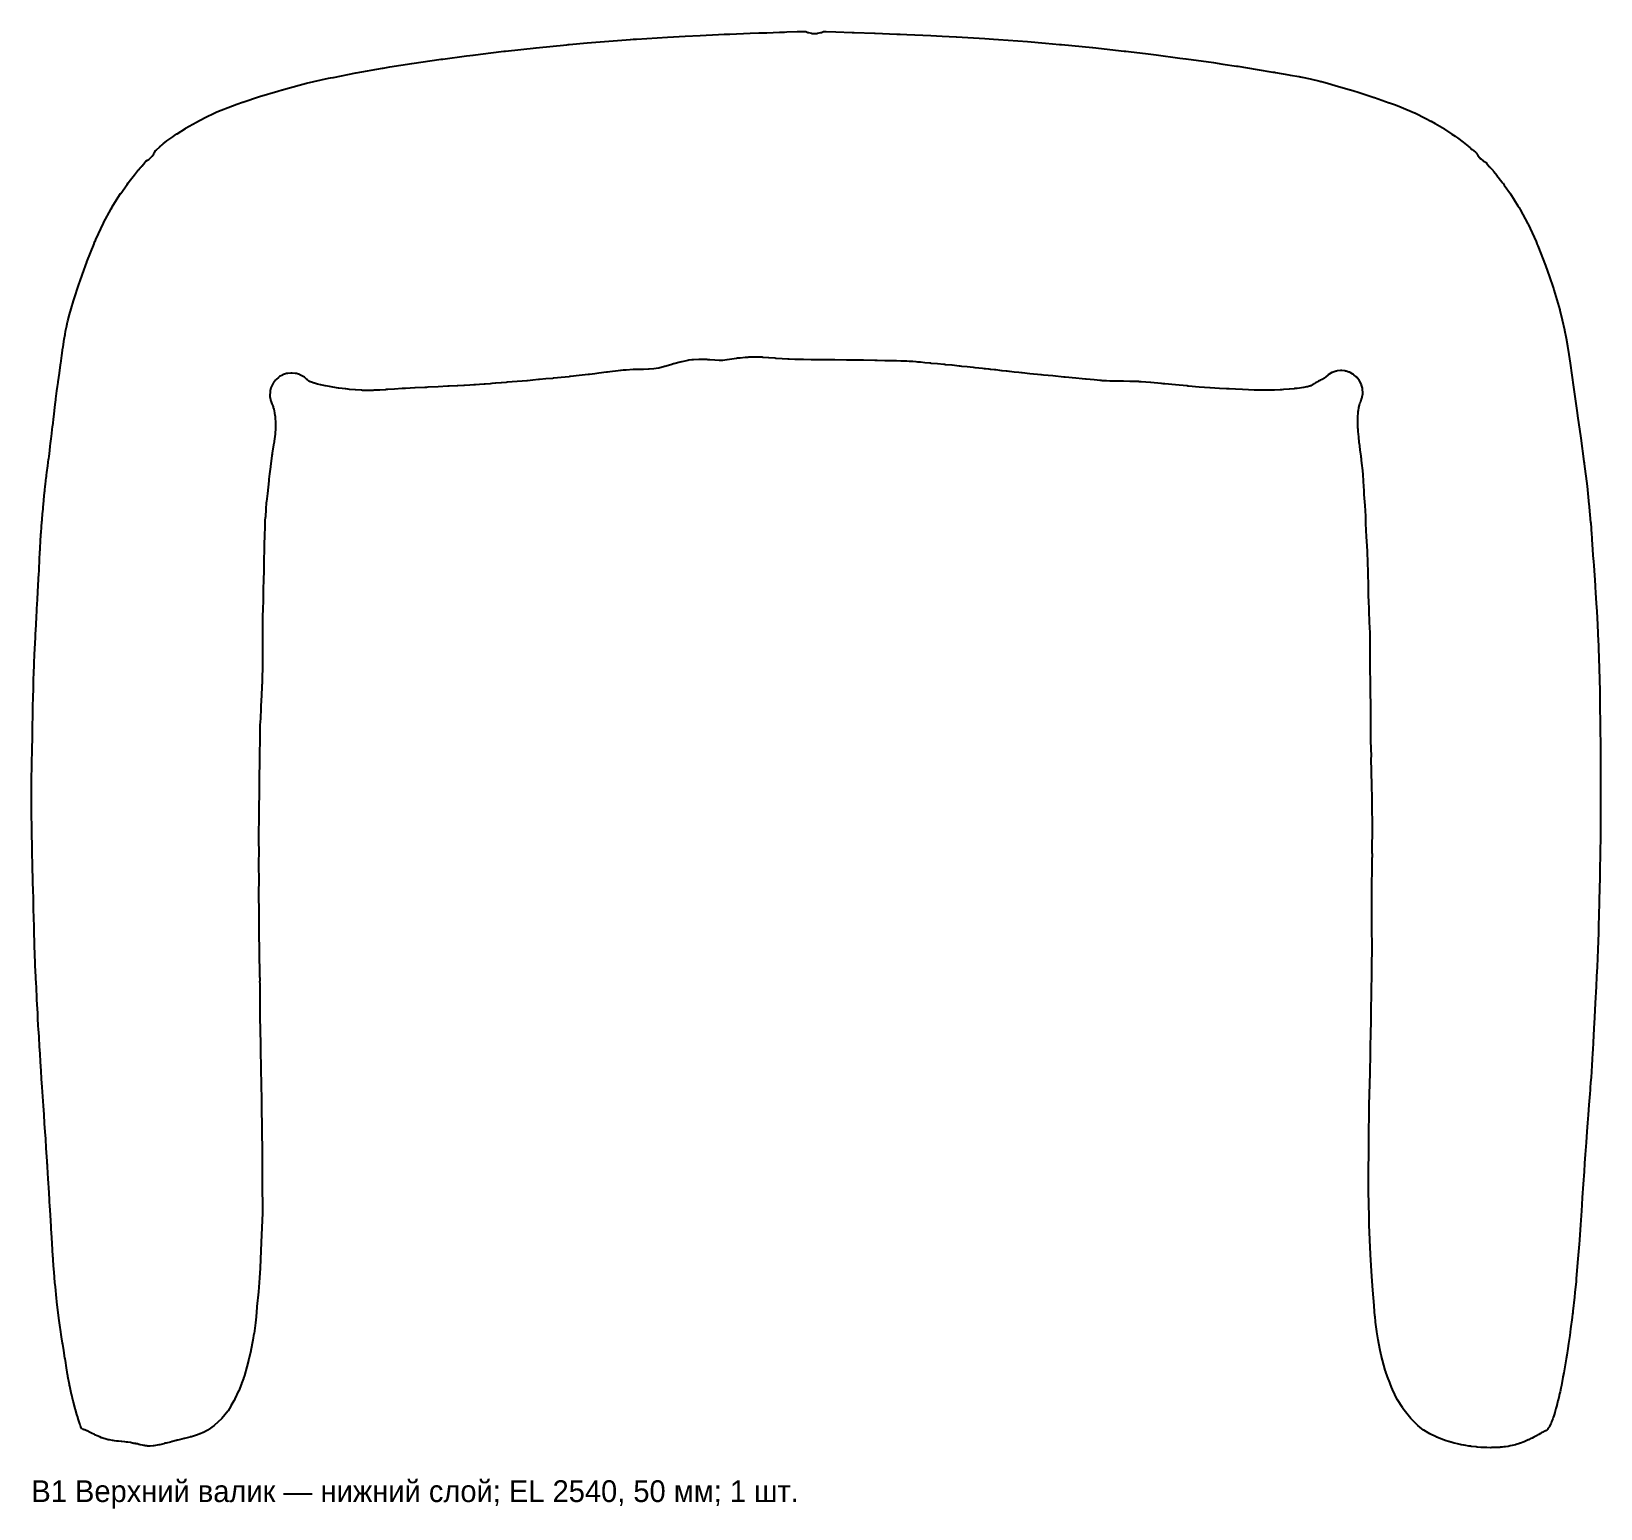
# Model space of a CAD drawing. Header units: millimetres. Extents: x 0 to 722, y -28 to 651.
import ezdxf

# ---------------------------------------------------------------- set-up
doc = ezdxf.new("R2010")
doc.units = ezdxf.units.MM
doc.layers.add('CUT_OUT', color=7, linetype='Continuous')
doc.layers.add('TEXT', color=8, linetype='Continuous')

msp = doc.modelspace()

# ---------------------------------------------------------------- linework, layer by layer
at = {"layer": 'CUT_OUT'}
msp.add_lwpolyline([(22.99, 9.03), (22.96, 9.09), (22.77, 9.6), (22.77, 9.62), (22.74, 9.67), (22.73, 9.71), (22.51, 10.34), (22.28, 11), (22.28, 11), (22, 11.84), (21.99, 11.86), (21.83, 12.34), (21.67, 12.86), (21.17, 14.43), (21.06, 14.8), (21.05, 14.82), (20.95, 15.18), (20.23, 17.62), (20.18, 17.82), (20.17, 17.84), (20.12, 18.01), (19.36, 20.86), (19.36, 20.86), (19.22, 21.37), (19.21, 21.41), (18.39, 24.79), (18.34, 25), (18.33, 25.03), (18.28, 25.29), (17.64, 28.33), (17.57, 28.68), (17.56, 28.71), (17.5, 29.04), (16.84, 32.71), (16.84, 32.72), (16.73, 33.28), (16.73, 33.29), (16.72, 33.34), (16.68, 33.6), (16.68, 33.6), (15.98, 37.77), (15.79, 38.94), (15.47, 40.96), (15.46, 40.97), (15.23, 42.44), (14.87, 44.64), (14.4, 47.67), (14.34, 48.02), (13.88, 51.04), (13.4, 54.29), (13.26, 55.24), (12.81, 58.46), (12.49, 60.84), (12.49, 60.85), (11.88, 65.79), (11.75, 66.89), (11.7, 67.39), (11.69, 67.41), (11.57, 68.67), (11.57, 68.68), (11.57, 68.71), (11.57, 68.72), (11.03, 74.04), (10.85, 76.01), (10.46, 80.67), (10.23, 83.67), (10.02, 86.59), (9.98, 87.16), (9.94, 87.92), (9.94, 87.93), (9.93, 87.98), (9.93, 87.99), (9.54, 93.87), (9.22, 98.96), (9.14, 100.38), (9.08, 101.67), (9.08, 101.68), (9.07, 101.77), (9.07, 101.78), (8.75, 106.97), (8.49, 111.4), (8.41, 112.86), (8.41, 112.88), (8.4, 112.99), (8.4, 113.01), (8.38, 113.32), (8.32, 114.22), (8.01, 119.71), (7.92, 121.43), (7.92, 121.46), (7.91, 121.6), (7.91, 121.62), (7.78, 123.58), (7.42, 129.15), (7.37, 130.11), (7.36, 130.12), (7.36, 130.2), (7.36, 130.21), (7.33, 130.73), (7.33, 130.73), (7.32, 130.77), (7.32, 130.77), (7.25, 131.79), (6.87, 137.74), (6.87, 137.75), (6.58, 141.97), (6.58, 141.98), (6.35, 145.25), (6.09, 149.02), (5.81, 153.17), (5.53, 157.27), (5.53, 157.27), (5.25, 161.45), (4.96, 165.76), (4.71, 169.63), (4.49, 173.22), (4.48, 173.23), (4.48, 173.26), (4.48, 173.26), (4.21, 177.39), (3.97, 181.17), (3.77, 184.48), (3.51, 188.82), (3.38, 191.01), (3.32, 192.14), (3.32, 192.14), (3.32, 192.17), (3.32, 192.18), (3.18, 194.35), (3.03, 197.22), (2.92, 199.63), (2.92, 199.64), (2.91, 199.72), (2.91, 199.74), (2.79, 201.83), (2.58, 205.99), (2.55, 206.55), (2.55, 206.55), (2.55, 206.6), (2.55, 206.61), (2.54, 206.83), (2.54, 206.84), (2.54, 206.87), (2.54, 206.87), (2.52, 207.18), (2.32, 211.18), (2.32, 211.19), (2.16, 214.22), (2.16, 214.23), (2.1, 215.32), (2.04, 216.46), (1.9, 219.11), (1.79, 221.67), (1.79, 221.67), (1.74, 222.67), (1.7, 223.73), (1.62, 225.98), (1.57, 227.84), (1.57, 227.85), (1.57, 227.94), (1.57, 227.96), (1.5, 229.74), (1.41, 232.48), (1.38, 233.9), (1.34, 235.26), (1.34, 235.27), (1.34, 235.31), (1.34, 235.32), (1.24, 238.99), (1.09, 244.27), (1.07, 245.15), (1.05, 246.11), (0.9, 251.96), (0.77, 257.19), (0.77, 257.19), (0.73, 259.09), (0.66, 261.93), (0.56, 266.33), (0.51, 268.49), (0.51, 268.5), (0.51, 268.56), (0.51, 268.57), (0.4, 272.95), (0.38, 273.55), (0.32, 277.46), (0.32, 277.48), (0.32, 277.57), (0.32, 277.59), (0.22, 281.32), (0.2, 282.34), (0.16, 285.61), (0.16, 285.62), (0.16, 285.66), (0.16, 285.66), (0.13, 287.11), (0.1, 289.28), (0.06, 292.02), (0.04, 294.04), (0.02, 296.41), (0.01, 298.77), (0.01, 298.77), (0.01, 298.82), (0.01, 298.83), (0, 300.53), (0, 302.25), (0.01, 304.3), (0.04, 306.53), (0.06, 307.97), (0.09, 309.08), (0.09, 309.09), (0.09, 309.12), (0.09, 309.13), (0.14, 311.94), (0.22, 315.98), (0.23, 316.29), (0.23, 316.29), (0.24, 316.56), (0.24, 316.57), (0.29, 319.05), (0.34, 321.22), (0.34, 321.23), (0.34, 321.25), (0.34, 321.26), (0.45, 326.54), (0.46, 326.96), (0.47, 327.41), (0.47, 327.41), (0.58, 333.1), (0.58, 333.1), (0.62, 335.25), (0.69, 338.81), (0.69, 338.82), (0.7, 339.37), (0.72, 340.19), (0.84, 345.69), (0.9, 348.37), (0.9, 348.38), (0.9, 348.42), (0.9, 348.43), (0.97, 352.01), (1, 353.28), (1, 353.3), (1.11, 356.34), (1.11, 356.35), (1.11, 356.41), (1.11, 356.42), (1.21, 359.73), (1.25, 360.76), (1.43, 364.73), (1.43, 364.74), (1.44, 364.77), (1.44, 364.77), (1.55, 367.37), (1.82, 372.53), (1.92, 374.45), (1.99, 375.76), (2.33, 381.8), (2.72, 388.48), (2.72, 388.48), (2.77, 389.35), (2.77, 389.36), (2.82, 390.15), (3.19, 396.59), (3.19, 396.6), (3.19, 396.66), (3.19, 396.66), (3.46, 401.94), (3.46, 401.95), (3.51, 402.95), (3.51, 402.96), (3.51, 402.99), (3.51, 402.99), (3.55, 403.99), (3.76, 408.34), (3.94, 412.03), (3.94, 412.04), (3.98, 412.91), (4.03, 413.79), (4.19, 416.8), (4.19, 416.82), (4.39, 419.82), (4.42, 420.24), (4.42, 420.26), (4.44, 420.55), (4.44, 420.56), (4.45, 420.62), (4.45, 420.63), (4.67, 423.52), (4.86, 425.79), (4.92, 426.5), (4.92, 426.5), (4.94, 426.79), (5.17, 429.43), (5.35, 431.56), (5.35, 431.57), (5.35, 431.62), (5.35, 431.63), (5.43, 432.57), (5.66, 435.46), (5.66, 435.5), (5.67, 435.59), (5.67, 435.61), (5.69, 435.76), (5.69, 435.78), (5.7, 435.92), (5.7, 435.94), (6.04, 439.21), (6.04, 439.24), (6.14, 440.04), (6.14, 440.06), (6.16, 440.2), (6.16, 440.23), (6.38, 442.27), (6.38, 442.29), (6.46, 442.98), (6.46, 443), (6.87, 446.14), (6.87, 446.16), (6.89, 446.27), (6.89, 446.29), (6.99, 447.19), (7.14, 448.37), (7.54, 451.45), (7.95, 454.56), (7.95, 454.58), (7.96, 454.64), (7.96, 454.65), (8.13, 455.99), (8.13, 455.99), (8.26, 457.07), (8.68, 460.39), (8.68, 460.41), (8.69, 460.52), (8.69, 460.54), (8.84, 461.8), (8.84, 461.82), (9.11, 463.95), (9.11, 463.96), (9.11, 464.01), (9.12, 464.02), (9.23, 464.96), (9.23, 464.97), (9.24, 465.02), (9.24, 465.02), (9.75, 469.53), (9.76, 469.56), (9.76, 469.59), (9.76, 469.62), (9.79, 469.79), (9.79, 469.82), (9.8, 469.9), (10.31, 474.12), (10.45, 475.24), (10.45, 475.26), (10.47, 475.39), (10.47, 475.41), (10.8, 478.27), (10.98, 479.78), (11.25, 481.89), (11.25, 481.9), (11.25, 481.97), (11.26, 481.98), (11.28, 482.15), (11.3, 482.31), (11.77, 486), (12.04, 488.02), (12.28, 489.87), (12.3, 489.97), (12.32, 490.14), (12.32, 490.15), (12.33, 490.19), (12.33, 490.2), (12.89, 494.18), (13.41, 497.89), (13.46, 498.19), (13.5, 498.47), (13.5, 498.49), (13.52, 498.6), (13.52, 498.62), (14.04, 502.27), (14.54, 505.75), (14.54, 505.77), (14.56, 505.88), (14.6, 506.11), (14.6, 506.13), (14.62, 506.26), (14.62, 506.28), (15.14, 509.7), (15.14, 509.72), (15.49, 511.89), (15.5, 511.91), (15.77, 513.44), (16.24, 515.95), (16.25, 516), (16.45, 516.86), (16.45, 516.89), (16.76, 518.14), (17.49, 521.08), (17.51, 521.15), (18.26, 523.69), (18.26, 523.69), (18.27, 523.72), (18.27, 523.72), (19.34, 527.38), (19.36, 527.42), (21.95, 535.29), (22.09, 535.71), (22.1, 535.75), (22.21, 536.03), (22.21, 536.04), (22.23, 536.1), (22.24, 536.11), (23.52, 539.67), (25.52, 545.23), (25.54, 545.28), (28.89, 553.65), (28.89, 553.65), (28.91, 553.69), (28.91, 553.7), (29.27, 554.6), (29.29, 554.67), (29.7, 555.56), (33.17, 563.14), (33.21, 563.23), (36.7, 569.62), (36.7, 569.63), (37.19, 570.52), (37.24, 570.6), (37.7, 571.34), (41.07, 576.7), (41.12, 576.77), (44.02, 580.88), (44.02, 580.89), (44.04, 580.91), (44.04, 580.91), (44.59, 581.69), (44.63, 581.74), (45.04, 582.28), (47.39, 585.32), (47.42, 585.36), (48.9, 587.16), (48.9, 587.17), (48.93, 587.2), (48.93, 587.2), (49.19, 587.52), (49.23, 587.57), (49.31, 587.65), (50.04, 588.47), (50.1, 588.53), (50.37, 588.8), (50.38, 588.81), (50.4, 588.83), (50.41, 588.84), (50.55, 588.98), (50.56, 588.99), (50.61, 589.04), (50.62, 589.05), (50.67, 589.1), (50.79, 589.23), (51.03, 589.49), (52.27, 591.07), (52.47, 591.36), (52.56, 591.51), (52.61, 591.58), (52.67, 591.62), (53.5, 592.09), (53.76, 592.25), (54, 592.44), (55.08, 593.39), (55.3, 593.6), (55.5, 593.84), (56.36, 594.98), (56.54, 595.24), (56.68, 595.51), (57.13, 596.47), (57.17, 596.54), (57.23, 596.58), (57.23, 596.59), (57.32, 596.65), (57.59, 596.87), (59.06, 598.23), (59.31, 598.48), (59.36, 598.54), (59.41, 598.6), (59.44, 598.63), (59.54, 598.72), (60.11, 599.22), (60.18, 599.28), (60.26, 599.34), (60.6, 599.6), (60.6, 599.61), (60.66, 599.65), (60.66, 599.65), (62.29, 600.91), (62.34, 600.95), (65.01, 602.86), (65.79, 603.41), (65.85, 603.45), (66.98, 604.16), (66.99, 604.17), (67.06, 604.21), (67.07, 604.22), (70.89, 606.68), (70.95, 606.72), (75.98, 609.6), (77.28, 610.33), (77.37, 610.38), (78.91, 611.12), (78.92, 611.12), (78.99, 611.15), (79, 611.16), (85.3, 614.24), (85.4, 614.29), (92.47, 617.1), (92.52, 617.12), (94.5, 617.83), (94.55, 617.85), (97.12, 618.67), (97.15, 618.68), (97.28, 618.73), (97.3, 618.73), (104.89, 621.31), (104.93, 621.32), (113.37, 623.86), (115.42, 624.46), (115.47, 624.47), (117.07, 624.89), (117.08, 624.89), (117.14, 624.9), (117.15, 624.91), (126.56, 627.41), (126.61, 627.42), (136.7, 629.72), (136.73, 629.73), (137.64, 629.92), (137.67, 629.92), (138.85, 630.14), (138.86, 630.15), (138.95, 630.16), (138.96, 630.16), (149.36, 632.22), (149.39, 632.22), (161.62, 634.38), (161.77, 634.41), (161.79, 634.41), (161.9, 634.43), (161.91, 634.43), (164.99, 634.92), (174.98, 636.51), (175, 636.51), (188.61, 638.48), (188.62, 638.48), (188.65, 638.48), (188.66, 638.48), (188.96, 638.53), (188.98, 638.53), (189.28, 638.57), (200.15, 640), (203.33, 640.42), (206.59, 640.81), (217.44, 642.12), (217.45, 642.12), (217.8, 642.17), (217.81, 642.17), (218.16, 642.21), (232.31, 643.76), (232.33, 643.77), (246.43, 645.15), (246.92, 645.2), (246.93, 645.2), (247.4, 645.24), (255.72, 645.97), (261.71, 646.49), (275.59, 647.56), (275.59, 647.56), (276.85, 647.66), (278.38, 647.77), (292.61, 648.69), (292.63, 648.69), (300.81, 649.1), (307.64, 649.45), (316.08, 649.85), (318.7, 649.95), (319.45, 649.99), (321.39, 650.06), (330.67, 650.42), (334.9, 650.57), (334.9, 650.57), (338.38, 650.7), (344.18, 650.9), (346.54, 650.98), (347.58, 651.01), (352.38, 651.17), (355.93, 651.28), (356.05, 651.28), (356.07, 651.28), (356.1, 651.28), (356.13, 651.28), (356.19, 651.28), (356.26, 651.26), (356.92, 650.95), (357.22, 650.84), (357.53, 650.75), (358.99, 650.43), (359.3, 650.38), (359.62, 650.36), (361.11, 650.36), (361.44, 650.38), (361.75, 650.43), (363.21, 650.75), (363.52, 650.83), (363.82, 650.95), (364.47, 651.25), (364.53, 651.27), (364.59, 651.27), (365.29, 651.26), (365.3, 651.26), (365.33, 651.25), (365.34, 651.25), (365.43, 651.25), (365.45, 651.25), (365.68, 651.24), (370.2, 651.09), (377.6, 650.84), (377.6, 650.84), (378.09, 650.83), (378.65, 650.81), (387.89, 650.48), (388.24, 650.47), (398.23, 650.08), (399.81, 650.01), (402.78, 649.88), (402.79, 649.88), (413.82, 649.39), (419.03, 649.14), (425.58, 648.83), (425.6, 648.82), (438.74, 648.01), (442.67, 647.76), (442.69, 647.76), (444.95, 647.59), (458.36, 646.59), (458.38, 646.59), (466.6, 645.89), (473.05, 645.33), (473.5, 645.29), (473.52, 645.29), (473.98, 645.24), (488.31, 643.83), (488.33, 643.82), (502.73, 642.24), (503.08, 642.2), (503.1, 642.2), (503.42, 642.16), (503.43, 642.15), (512.58, 641.05), (517.5, 640.46), (528.36, 639.05), (531.22, 638.68), (531.29, 638.67), (543.86, 636.92), (543.88, 636.91), (548.24, 636.26), (554.52, 635.31), (554.54, 635.31), (554.63, 635.29), (554.65, 635.29), (554.87, 635.26), (554.88, 635.26), (555.06, 635.23), (564.02, 633.8), (571.25, 632.58), (571.27, 632.58), (571.35, 632.56), (571.37, 632.56), (571.96, 632.47), (572.44, 632.39), (578.5, 631.34), (578.5, 631.34), (579.21, 631.21), (583.4, 630.47), (583.84, 630.38), (583.87, 630.38), (584.58, 630.23), (584.59, 630.22), (584.66, 630.21), (584.68, 630.21), (588.4, 629.45), (588.45, 629.44), (592.78, 628.4), (593.22, 628.3), (593.28, 628.28), (593.52, 628.21), (593.54, 628.21), (593.64, 628.18), (593.66, 628.17), (596.41, 627.43), (599.88, 626.48), (599.91, 626.47), (606.74, 624.44), (606.76, 624.44), (606.87, 624.4), (606.89, 624.4), (608.49, 623.95), (608.53, 623.94), (610.5, 623.32), (610.51, 623.32), (617.87, 620.94), (617.92, 620.93), (624.7, 618.49), (624.71, 618.48), (624.8, 618.45), (624.82, 618.45), (627.59, 617.48), (627.66, 617.45), (630.33, 616.38), (636.38, 613.87), (636.48, 613.82), (641.54, 611.26), (641.55, 611.26), (641.62, 611.22), (641.63, 611.22), (643.96, 610.06), (644.05, 610.01), (645.91, 608.93), (650.15, 606.41), (650.23, 606.36), (653.59, 604.1), (653.59, 604.09), (653.63, 604.07), (653.63, 604.07), (655.14, 603.06), (655.2, 603.02), (656.21, 602.27), (658.76, 600.37), (658.79, 600.34), (660.35, 599.11), (660.35, 599.1), (660.94, 598.64), (660.99, 598.6), (661.21, 598.41), (661.88, 597.82), (661.95, 597.76), (662.16, 597.56), (662.16, 597.55), (662.38, 597.34), (662.38, 597.34), (662.49, 597.23), (662.6, 597.12), (662.86, 596.9), (664.41, 595.69), (664.7, 595.5), (664.76, 595.46), (664.81, 595.42), (664.85, 595.36), (665.19, 594.73), (665.34, 594.46), (665.53, 594.21), (666.44, 593.11), (666.65, 592.88), (666.88, 592.68), (668, 591.78), (668.25, 591.6), (668.52, 591.45), (669.16, 591.13), (669.22, 591.09), (669.26, 591.04), (669.3, 590.97), (669.5, 590.69), (670.73, 589.17), (670.96, 588.91), (671.09, 588.78), (671.18, 588.69), (671.18, 588.69), (671.21, 588.66), (671.21, 588.66), (671.38, 588.49), (671.63, 588.25), (671.69, 588.19), (672.37, 587.43), (672.51, 587.28), (672.55, 587.23), (672.87, 586.84), (674.29, 585.13), (674.32, 585.09), (676.6, 582.16), (677.08, 581.53), (677.12, 581.48), (677.72, 580.63), (680.56, 576.61), (680.6, 576.55), (684, 571.12), (684, 571.11), (684.49, 570.34), (684.54, 570.26), (685.02, 569.36), (688.6, 562.75), (688.65, 562.66), (692.3, 554.62), (692.7, 553.72), (692.73, 553.65), (693.1, 552.72), (696.66, 543.67), (696.69, 543.61), (698.5, 538.36), (700.15, 533.58), (700.29, 533.18), (700.31, 533.11), (700.52, 532.41), (700.52, 532.4), (703.27, 523.18), (703.3, 523.09), (704.36, 518.59), (705.42, 514.01), (705.43, 513.94), (706.11, 510.23), (706.76, 506.62), (706.76, 506.6), (707.41, 502.71), (707.42, 502.68), (707.98, 498.74), (707.98, 498.74), (708.79, 493.17), (709.55, 487.74), (709.55, 487.73), (709.55, 487.7), (709.55, 487.7), (710.93, 478.02), (710.93, 478.01), (710.94, 477.96), (710.94, 477.95), (711.25, 475.91), (711.46, 474.47), (712.88, 464.3), (714.33, 453.48), (714.34, 453.47), (714.34, 453.41), (714.35, 453.4), (714.42, 452.86), (714.42, 452.85), (714.49, 452.37), (715.77, 442.22), (715.77, 442.2), (716.68, 433.78), (716.68, 433.77), (716.68, 433.74), (716.68, 433.73), (716.76, 433.04), (716.76, 433.02), (716.82, 432.43), (717.44, 425.43), (717.45, 425.41), (717.87, 419.79), (717.87, 419.78), (717.87, 419.76), (717.87, 419.75), (717.94, 418.82), (718.03, 417.65), (718.34, 412.99), (718.51, 410.48), (718.51, 410.46), (718.51, 410.36), (718.52, 410.34), (718.74, 407.46), (718.88, 405.6), (718.88, 405.57), (719, 403.52), (719, 403.49), (719.01, 403.36), (719.01, 403.34), (719.19, 401.01), (719.19, 400.99), (719.29, 399.22), (719.47, 395.99), (719.47, 395.97), (719.48, 395.88), (719.48, 395.87), (719.66, 393.15), (719.66, 393.15), (719.99, 388.33), (720.11, 386.35), (720.21, 384.68), (720.21, 384.67), (720.59, 378.44), (720.59, 378.42), (720.97, 370.7), (721.04, 369.31), (721.04, 369.29), (721.1, 367.58), (721.1, 367.57), (721.42, 358.41), (721.42, 358.39), (721.65, 347.86), (721.7, 345.42), (721.74, 342.53), (721.74, 342.53), (721.89, 331.47), (721.96, 321.91), (721.99, 317.61), (722, 311.45), (722.02, 304.76), (722.01, 301.57), (722.01, 301.57), (722.01, 301.53), (722.01, 301.53), (722.03, 294.73), (722.02, 293.64), (721.96, 287.61), (721.96, 287.6), (721.95, 287.55), (721.95, 287.54), (721.93, 281.62), (721.91, 280.28), (721.81, 274.41), (721.81, 274.41), (721.81, 274.37), (721.81, 274.36), (721.78, 271.7), (721.71, 267.12), (721.62, 261.67), (721.54, 257.6), (721.41, 251.37), (721.21, 244.29), (721.21, 244.28), (721.12, 240.62), (720.99, 236.71), (720.72, 229.13), (720.37, 221.15), (720.37, 221.14), (720.19, 216.74), (719.97, 212.14), (719.59, 204.4), (719.23, 197.91), (719.23, 197.9), (719.22, 197.87), (719.22, 197.86), (718.96, 192.75), (718.6, 186.27), (718.41, 183.02), (718.32, 181.59), (718.32, 181.57), (718.32, 181.49), (718.32, 181.47), (718.16, 178.64), (717.98, 175.76), (717.98, 175.74), (717.77, 172.95), (717.77, 172.93), (717.76, 172.79), (717.76, 172.77), (717.61, 170.34), (717.61, 170.33), (717.43, 167.78), (717.43, 167.76), (717.25, 165.61), (717.25, 165.6), (717.25, 165.52), (717.24, 165.5), (717.18, 164.59), (717.04, 162.7), (716.65, 157.63), (716.65, 157.62), (716.31, 153.12), (716.04, 149.43), (715.73, 145.36), (715.73, 145.36), (715.36, 140.36), (715.36, 140.36), (714.97, 134.85), (714.68, 130.79), (714.68, 130.78), (714.67, 130.73), (714.67, 130.72), (714.43, 126.98), (714.03, 121.21), (713.61, 115.03), (713.61, 115.02), (713.6, 114.99), (713.6, 114.98), (713.39, 111.74), (713.21, 108.86), (712.76, 102.55), (712.24, 95.55), (712.24, 95.54), (712.24, 95.5), (712.24, 95.49), (712.11, 93.56), (711.99, 91.96), (711.45, 85.12), (710.8, 77.6), (710.8, 77.59), (710.79, 77.5), (710.79, 77.49), (710.75, 76.88), (710.71, 76.42), (710.71, 76.4), (710.21, 71.29), (710, 69.18), (710, 69.17), (709.29, 62.84), (709.17, 61.77), (709.16, 61.75), (708.91, 59.87), (708.91, 59.87), (708.91, 59.83), (708.91, 59.82), (708.24, 54.61), (708.23, 54.59), (707.82, 51.64), (707.26, 47.86), (706.9, 45.55), (706.43, 42.59), (706.15, 40.92), (705.07, 34.43), (704.98, 33.94), (704.98, 33.91), (704.93, 33.68), (704.71, 32.55), (704.71, 32.54), (704.7, 32.49), (704.7, 32.48), (703.97, 28.58), (703.97, 28.56), (703.73, 27.38), (703.72, 27.36), (703.36, 25.71), (703.15, 24.72), (702.77, 23.08), (702.77, 23.05), (702.37, 21.47), (702.24, 20.92), (701.84, 19.39), (701.84, 19.37), (701.45, 17.97), (701.31, 17.45), (700.96, 16.24), (700.96, 16.21), (700.63, 15.13), (700.48, 14.67), (700.48, 14.66), (700.23, 13.89), (700.22, 13.86), (699.99, 13.22), (699.8, 12.69), (699.79, 12.66), (699.66, 12.3), (699.64, 12.27), (699.47, 11.84), (699.25, 11.3), (699.22, 11.24), (699.16, 11.1), (699.15, 11.08), (698.97, 10.7), (698.96, 10.67), (698.88, 10.51), (698.87, 10.49), (698.77, 10.27), (698.72, 10.17), (698.49, 9.75), (698.46, 9.69), (698.43, 9.64), (698.31, 9.47), (697.93, 9.01), (697.83, 8.87), (697.78, 8.81), (697.73, 8.73), (697.52, 8.42), (697.37, 8.16), (697.37, 8.16), (697.29, 8.03), (697.22, 7.99), (696.75, 7.81), (696.55, 7.71), (696.41, 7.64), (696.4, 7.64), (696.34, 7.61), (696.33, 7.6), (696.06, 7.47), (695.97, 7.42), (695.49, 7.16), (695.41, 7.11), (694.83, 6.77), (694.64, 6.66), (694.46, 6.56), (694.45, 6.55), (694.42, 6.54), (694.42, 6.53), (693.58, 6.04), (693.57, 6.04), (693.54, 6.02), (692.45, 5.42), (692.45, 5.41), (692.19, 5.27), (692.15, 5.25), (691.34, 4.83), (690.53, 4.41), (690.49, 4.39), (690.14, 4.22), (690.14, 4.22), (688.99, 3.67), (688.75, 3.56), (688.7, 3.53), (687.48, 3.02), (687.48, 3.01), (687.44, 3), (687.43, 2.99), (686.85, 2.74), (686.78, 2.71), (685.17, 2.11), (685.16, 2.11), (685.05, 2.07), (684.99, 2.05), (684.76, 1.98), (683.16, 1.48), (683.1, 1.46), (682.83, 1.38), (682.82, 1.38), (682.8, 1.38), (682.79, 1.38), (682.07, 1.18), (682.04, 1.18), (681.35, 1), (681.29, 0.99), (680.47, 0.82), (679.43, 0.61), (679.34, 0.59), (678.24, 0.44), (678.24, 0.44), (677.54, 0.34), (677.48, 0.33), (676.78, 0.26), (676.76, 0.25), (676.07, 0.2), (676.05, 0.19), (675.98, 0.19), (675.96, 0.19), (675.59, 0.15), (675.53, 0.15), (674.23, 0.07), (674.21, 0.07), (673.85, 0.06), (673.82, 0.06), (673.69, 0.05), (673.67, 0.05), (673.53, 0.04), (673.47, 0.04), (671.85, 0.01), (671.84, 0.01), (671.64, 0), (671.61, 0), (671.47, 0), (671.37, 0), (669.63, 0.03), (669.46, 0.03), (669.43, 0.03), (669.31, 0.03), (669.26, 0.04), (667.31, 0.13), (667.16, 0.14), (667.14, 0.14), (667.09, 0.14), (667.03, 0.15), (665.21, 0.3), (664.81, 0.33), (664.77, 0.34), (662.47, 0.6), (662.42, 0.61), (662.13, 0.65), (662.12, 0.66), (662.08, 0.66), (662.07, 0.66), (661.4, 0.76), (660.03, 0.96), (659.96, 0.97), (659.25, 1.11), (659.23, 1.11), (659.13, 1.13), (659.11, 1.14), (657.85, 1.36), (657.41, 1.44), (657.33, 1.46), (656.25, 1.72), (656.23, 1.72), (656.13, 1.74), (656.12, 1.75), (654.8, 2.04), (654.71, 2.06), (653.22, 2.49), (653.21, 2.49), (653.14, 2.51), (653.13, 2.52), (652.14, 2.79), (652.06, 2.82), (650.98, 3.18), (649.81, 3.58), (649.8, 3.58), (649.73, 3.6), (649.72, 3.61), (649.3, 3.75), (649.21, 3.78), (646.62, 4.8), (646.41, 4.89), (646.31, 4.93), (646.29, 4.94), (643.49, 6.29), (643.39, 6.34), (642.7, 6.75), (642.66, 6.77), (640.7, 7.98), (640.56, 8.08), (638.82, 9.44), (638.8, 9.46), (637.97, 10.13), (637.85, 10.23), (634.84, 13.27), (634.74, 13.38), (631.59, 17.29), (631.52, 17.38), (630.84, 18.38), (630.8, 18.44), (628.57, 22.05), (628.5, 22.18), (628.48, 22.2), (626.3, 26.7), (626.28, 26.73), (625.81, 27.76), (625.76, 27.87), (624.52, 31.23), (624.51, 31.25), (624.47, 31.34), (624.47, 31.36), (623.18, 34.71), (623.15, 34.8), (622.88, 35.66), (622.87, 35.71), (622.23, 37.98), (622.23, 37.99), (621.02, 42.48), (621, 42.57), (620.41, 45.47), (620.4, 45.5), (619.64, 49.59), (619.64, 49.61), (619, 53.27), (618.99, 53.35), (618.47, 57.74), (618.47, 57.77), (618.22, 60.43), (618.21, 60.46), (617.87, 65.08), (617.87, 65.11), (617.85, 65.28), (617.85, 65.31), (617.18, 72.36), (617.18, 72.39), (616.72, 78.76), (616.72, 78.78), (616.43, 83.77), (616.43, 83.79), (616.21, 88.82), (616.21, 88.84), (616.21, 88.95), (616.21, 88.97), (615.85, 95.5), (615.85, 95.52), (615.59, 102.42), (615.47, 106.97), (615.47, 106.99), (615.43, 111.31), (615.43, 111.32), (615.43, 111.4), (615.43, 111.42), (615.3, 118.55), (615.3, 118.57), (615.27, 126.28), (615.29, 130.05), (615.29, 130.07), (615.36, 133.32), (615.36, 133.34), (615.36, 133.46), (615.36, 133.48), (615.41, 142.27), (615.57, 156.11), (615.57, 156.13), (615.58, 156.68), (615.58, 156.7), (615.58, 156.81), (615.58, 156.83), (615.58, 156.94), (615.58, 157.05), (615.59, 157.54), (615.59, 157.56), (615.97, 172.3), (615.97, 172.31), (615.97, 172.36), (615.97, 172.37), (616.15, 181.2), (616.15, 181.2), (616.15, 181.23), (616.15, 181.24), (616.21, 185.16), (616.29, 189.64), (616.41, 196.84), (616.41, 196.84), (616.5, 202.78), (616.57, 207.36), (616.57, 207.36), (616.63, 211.52), (616.71, 216.43), (616.71, 216.44), (616.71, 216.47), (616.71, 216.48), (616.75, 220.65), (616.8, 224.26), (616.84, 227.09), (616.84, 227.11), (616.84, 227.24), (616.84, 227.26), (616.84, 231.35), (616.84, 231.37), (616.84, 231.5), (616.84, 231.52), (616.75, 237.66), (616.75, 237.72), (616.75, 238.08), (616.76, 238.13), (616.76, 238.2), (616.76, 238.35), (616.76, 239.22), (616.76, 239.32), (616.76, 239.39), (616.76, 239.49), (616.76, 239.53), (616.79, 244.9), (616.79, 244.93), (616.79, 245.13), (616.79, 245.17), (616.73, 249.11), (616.73, 249.13), (616.73, 249.18), (616.73, 249.26), (616.73, 249.32), (616.72, 249.67), (616.72, 249.73), (616.72, 249.87), (616.72, 249.93), (616.73, 252.94), (616.73, 253), (616.78, 254.11), (616.78, 254.21), (616.78, 254.77), (616.78, 254.87), (616.75, 255.88), (616.75, 255.94), (616.77, 258.53), (616.78, 258.59), (616.8, 259.19), (616.8, 259.24), (616.81, 259.53), (616.81, 259.59), (616.82, 259.81), (616.82, 260.15), (616.82, 260.17), (616.94, 264.43), (616.94, 264.47), (616.94, 264.68), (616.94, 264.72), (616.96, 270.12), (616.96, 270.16), (616.98, 271.11), (616.98, 271.13), (617.01, 271.78), (617.01, 271.91), (617.01, 272.63), (617.01, 272.76), (616.98, 273.47), (616.98, 273.52), (616.95, 276.05), (616.95, 276.09), (617.03, 283.38), (617.03, 283.4), (617.03, 283.51), (617.03, 283.53), (617.02, 287.72), (617.02, 287.73), (617.02, 287.82), (617.02, 287.84), (616.95, 293.3), (616.86, 299.59), (616.86, 299.59), (616.86, 299.62), (616.86, 299.62), (616.8, 303.65), (616.8, 303.67), (616.8, 303.79), (616.79, 303.82), (616.57, 311.36), (616.57, 311.4), (616.53, 316.42), (616.53, 316.46), (616.57, 318.47), (616.57, 318.55), (616.56, 319.04), (616.56, 319.13), (616.51, 320.4), (616.51, 320.44), (616.49, 321.75), (616.49, 321.81), (616.48, 322.14), (616.48, 322.2), (616.36, 324.46), (616.36, 324.51), (616.24, 332.65), (616.24, 332.68), (616.26, 337.87), (616.26, 337.88), (616.27, 339.78), (616.27, 339.8), (616.27, 339.92), (616.27, 339.94), (616.16, 349.03), (616.14, 350.91), (616.06, 359.3), (616.06, 359.31), (616.06, 359.37), (616.06, 359.38), (616.06, 359.43), (616.05, 359.44), (616.05, 359.49), (616.05, 359.5), (616.05, 359.57), (616.05, 359.59), (615.97, 369.43), (615.94, 374.12), (615.94, 374.2), (615.93, 374.64), (615.92, 374.72), (615.64, 379.65), (615.64, 379.69), (615.31, 389.99), (615.31, 390.03), (615.3, 390.72), (615.3, 390.72), (615.3, 391.21), (615.3, 391.24), (615.3, 391.38), (615.29, 391.41), (615.16, 396.03), (615.01, 402.53), (615.01, 402.54), (615, 402.58), (615, 402.59), (614.73, 411.78), (614.73, 411.83), (614.72, 412.1), (614.71, 412.15), (614.55, 414.75), (614.32, 418.92), (614.32, 418.93), (614.06, 425.03), (613.95, 428.03), (613.94, 428.06), (613.93, 428.27), (613.93, 428.31), (613.62, 433.23), (613.29, 438.4), (613.29, 438.42), (613.25, 439.15), (613.25, 439.17), (613.25, 439.24), (613.25, 439.25), (613.21, 439.9), (613.21, 439.91), (613.21, 440), (613.21, 440.01), (612.93, 444.32), (612.93, 444.32), (612.71, 447.61), (612.71, 447.62), (612.71, 447.72), (612.7, 447.73), (612.61, 449), (612.6, 449.06), (612.57, 449.36), (612.57, 449.42), (612.19, 452.73), (612.19, 452.75), (612.05, 454.16), (612.01, 454.62), (612, 454.75), (611.89, 455.54), (611.87, 455.68), (611.82, 455.93), (611.81, 456), (611.41, 458.86), (611.41, 458.88), (611.2, 460.59), (611.19, 460.67), (611.18, 460.71), (611.18, 460.81), (611.11, 461.41), (611.1, 461.51), (610.99, 462.26), (610.99, 462.31), (610.71, 464.77), (610.71, 464.84), (610.54, 467.28), (610.54, 467.36), (610.5, 467.81), (610.49, 467.89), (610.4, 468.63), (610.39, 468.72), (610.34, 469.62), (610.33, 469.66), (610.28, 471.37), (610.28, 471.45), (610.31, 472.8), (610.31, 472.83), (610.31, 473.02), (610.31, 473.05), (610.31, 474.23), (610.31, 474.34), (610.4, 475.6), (610.41, 475.61), (610.46, 476.33), (610.48, 476.43), (610.55, 476.88), (610.55, 476.89), (610.56, 476.95), (610.56, 476.96), (610.74, 478.18), (610.76, 478.3), (611.02, 479.44), (611.06, 479.57), (611.26, 480.2), (611.33, 480.37), (611.57, 480.88), (611.68, 481.14), (612.21, 482.62), (612.3, 482.91), (612.36, 483.2), (612.56, 484.6), (612.58, 484.9), (612.58, 485.2), (612.5, 486.61), (612.46, 486.91), (612.4, 487.2), (612.04, 488.56), (611.95, 488.85), (611.82, 489.13), (611.2, 490.39), (611.05, 490.65), (610.87, 490.9), (610, 492.01), (609.81, 492.24), (609.59, 492.44), (608.51, 493.35), (608.27, 493.54), (608.02, 493.7), (606.78, 494.37), (606.51, 494.51), (606.23, 494.61), (604.88, 495.03), (604.59, 495.1), (604.29, 495.15), (602.89, 495.29), (602.59, 495.3), (602.28, 495.29), (600.88, 495.14), (600.58, 495.09), (600.29, 495.02), (598.95, 494.59), (598.66, 494.49), (598.39, 494.36), (597.16, 493.67), (596.91, 493.51), (596.67, 493.33), (595.48, 492.31), (595.26, 492.1), (595.08, 491.92), (594.98, 491.82), (594.96, 491.8), (594.91, 491.77), (594.67, 491.62), (594.59, 491.58), (594.43, 491.47), (594.28, 491.38), (593.88, 491.18), (593.84, 491.17), (593.12, 490.84), (593.05, 490.8), (592.64, 490.6), (592.57, 490.56), (592.22, 490.38), (592.21, 490.37), (591.86, 490.19), (591.84, 490.18), (591.22, 489.86), (591.06, 489.77), (590.17, 489.24), (590.02, 489.14), (589.78, 488.98), (589.65, 488.9), (589.47, 488.8), (589.35, 488.74), (588.74, 488.37), (588.61, 488.3), (588.54, 488.27), (588.28, 488.2), (588.22, 488.18), (587.85, 488.07), (587.78, 488.05), (587.43, 487.93), (587.26, 487.88), (586.69, 487.77), (586.66, 487.76), (585.44, 487.53), (585.37, 487.52), (583.55, 487.26), (582.45, 487.11), (582.38, 487.1), (581.37, 487.01), (581.35, 487.01), (581.23, 487), (581.2, 486.99), (578.85, 486.75), (578.8, 486.74), (576.14, 486.54), (576.13, 486.54), (575.33, 486.48), (575.31, 486.48), (574.6, 486.45), (572, 486.32), (571.96, 486.32), (569.42, 486.27), (569.41, 486.27), (569.36, 486.27), (569.35, 486.27), (568.87, 486.25), (568.83, 486.25), (568.36, 486.26), (565.91, 486.27), (565.88, 486.27), (563.39, 486.33), (563.06, 486.34), (563.04, 486.34), (562.72, 486.35), (562.7, 486.35), (562.57, 486.36), (562.55, 486.36), (560.04, 486.44), (557.23, 486.55), (557.21, 486.55), (557.19, 486.55), (554.01, 486.74), (551.06, 486.91), (551.04, 486.91), (550.88, 486.92), (550.85, 486.92), (550.51, 486.93), (550.49, 486.93), (550.07, 486.96), (550.07, 486.96), (550.03, 486.96), (550.02, 486.96), (546.69, 487.14), (542.42, 487.4), (542.3, 487.41), (542.18, 487.41), (539.8, 487.58), (537.39, 487.75), (532.43, 488.17), (532.15, 488.19), (532.12, 488.19), (531.79, 488.23), (531.77, 488.23), (531.68, 488.24), (531.66, 488.24), (526.37, 488.74), (521.51, 489.2), (521.49, 489.2), (520.81, 489.28), (520.8, 489.28), (519.99, 489.37), (519.96, 489.38), (519.79, 489.39), (519.76, 489.4), (515.15, 489.81), (515.12, 489.81), (514.98, 489.83), (514.95, 489.83), (510.64, 490.14), (510.61, 490.15), (510.3, 490.17), (510.23, 490.18), (509.83, 490.21), (509.76, 490.21), (509.46, 490.22), (509.45, 490.22), (509.38, 490.23), (509.37, 490.23), (505.9, 490.35), (505.89, 490.35), (505.8, 490.35), (505.75, 490.35), (505.51, 490.36), (505.47, 490.36), (502.48, 490.41), (502.47, 490.41), (502.44, 490.41), (502.43, 490.41), (502.07, 490.41), (502.05, 490.41), (501.93, 490.42), (501.9, 490.42), (501.45, 490.41), (499.1, 490.41), (497.42, 490.42), (496.96, 490.43), (496.89, 490.43), (496.43, 490.46), (496.4, 490.46), (496.23, 490.47), (496.2, 490.47), (494.69, 490.54), (494.64, 490.54), (492.78, 490.67), (492.75, 490.67), (492.27, 490.71), (492.26, 490.72), (491.81, 490.76), (491.8, 490.76), (491.73, 490.77), (491.72, 490.77), (489.05, 491), (485.3, 491.36), (485.22, 491.37), (485.21, 491.37), (485.18, 491.37), (485.17, 491.37), (485.09, 491.38), (483.55, 491.52), (480.59, 491.81), (480.58, 491.81), (475.73, 492.27), (475.45, 492.3), (475.12, 492.34), (475.11, 492.34), (475.05, 492.34), (475.04, 492.34), (470, 492.82), (465.63, 493.24), (464.71, 493.33), (464.7, 493.33), (464.63, 493.34), (464.62, 493.34), (464.55, 493.34), (464.54, 493.35), (459.47, 493.87), (455.81, 494.28), (455.79, 494.28), (455.65, 494.29), (455.62, 494.3), (454.39, 494.41), (452.14, 494.64), (452.12, 494.64), (449.98, 494.89), (449.95, 494.89), (448.99, 495.02), (448.93, 495.03), (448.59, 495.07), (448.53, 495.07), (446.62, 495.25), (446.58, 495.25), (445.64, 495.37), (445.61, 495.37), (443.82, 495.62), (443.74, 495.63), (443.27, 495.68), (443.19, 495.69), (441.38, 495.84), (441.36, 495.85), (440.63, 495.92), (440.58, 495.92), (439.02, 496.13), (438.95, 496.14), (438.57, 496.18), (438.5, 496.19), (437.69, 496.26), (437.67, 496.26), (435.92, 496.44), (435.9, 496.44), (434.31, 496.62), (433.47, 496.72), (433.44, 496.72), (433.32, 496.73), (433.3, 496.73), (430.56, 497.01), (428.17, 497.25), (428.15, 497.25), (427.28, 497.35), (427.27, 497.35), (427.2, 497.36), (427.19, 497.36), (427.09, 497.37), (427.08, 497.37), (427, 497.38), (426.99, 497.38), (426.9, 497.39), (423.61, 497.73), (423.6, 497.73), (423.54, 497.74), (423.53, 497.74), (420.6, 498.02), (420.59, 498.02), (420.2, 498.06), (419.83, 498.1), (419.82, 498.1), (419.78, 498.1), (419.77, 498.1), (416.94, 498.36), (414.07, 498.63), (414.04, 498.63), (414.02, 498.63), (413.99, 498.64), (413.82, 498.65), (413.79, 498.66), (413.42, 498.69), (413.4, 498.69), (411.11, 498.94), (409.02, 499.16), (408.95, 499.17), (408.6, 499.2), (408.53, 499.21), (407.93, 499.25), (407.92, 499.25), (407.89, 499.25), (407.88, 499.25), (407.06, 499.3), (407.03, 499.3), (405.6, 499.42), (405.58, 499.43), (405.41, 499.44), (405.38, 499.44), (404.18, 499.52), (404.15, 499.52), (403.96, 499.54), (403.93, 499.54), (402.82, 499.59), (401.71, 499.64), (401.69, 499.64), (401.61, 499.65), (401.6, 499.65), (400.28, 499.7), (400.26, 499.7), (400.11, 499.71), (400.08, 499.71), (398.05, 499.76), (398.03, 499.76), (397.28, 499.79), (397.27, 499.79), (397.22, 499.79), (397.21, 499.79), (396.64, 499.81), (396.61, 499.81), (396.42, 499.81), (396.39, 499.81), (393.29, 499.85), (392.74, 499.85), (392.72, 499.85), (389.21, 499.93), (389.19, 499.93), (389.08, 499.93), (389.06, 499.93), (388.63, 499.93), (388.03, 499.94), (382.8, 500.03), (382.8, 500.03), (377.47, 500.12), (377.46, 500.12), (377.41, 500.12), (377.4, 500.12), (376.2, 500.13), (374.98, 500.14), (369.72, 500.22), (369.71, 500.22), (364.64, 500.28), (364.64, 500.28), (363.68, 500.29), (363.67, 500.29), (363.62, 500.29), (363.61, 500.29), (362.87, 500.3), (358.73, 500.32), (355.2, 500.34), (355.2, 500.34), (355.17, 500.34), (355.17, 500.34), (354.66, 500.34), (354.25, 500.35), (351.36, 500.39), (351.33, 500.39), (348.68, 500.49), (348.66, 500.49), (348.59, 500.49), (348.58, 500.49), (348.34, 500.5), (348.3, 500.5), (348.13, 500.51), (348.12, 500.51), (345.5, 500.69), (345.48, 500.69), (342.73, 500.92), (342.73, 500.92), (342.69, 500.92), (342.68, 500.92), (342.45, 500.94), (342.23, 500.96), (342.22, 500.96), (342.16, 500.96), (342.14, 500.96), (339.36, 501.19), (339.22, 501.2), (339.2, 501.2), (336.59, 501.4), (336.54, 501.4), (336.23, 501.42), (336.17, 501.42), (335.5, 501.45), (335.42, 501.45), (335.02, 501.46), (334.95, 501.46), (332.48, 501.44), (332.45, 501.44), (331.28, 501.45), (331.27, 501.45), (330.97, 501.45), (330.81, 501.45), (329.89, 501.41), (329.73, 501.4), (329.47, 501.37), (328.41, 501.27), (328.37, 501.27), (326.07, 501.09), (326.01, 501.09), (325.67, 501.05), (325.61, 501.05), (325.03, 500.98), (324.95, 500.97), (324.51, 500.91), (324.43, 500.89), (322.36, 500.54), (322.33, 500.54), (320.09, 500.2), (320.07, 500.2), (320.02, 500.19), (319.96, 500.18), (318.16, 499.97), (318.05, 499.97), (316.66, 499.91), (316.5, 499.91), (314.42, 500.04), (314.39, 500.04), (312.23, 500.23), (312.21, 500.23), (311.89, 500.27), (311.81, 500.27), (311.36, 500.31), (311.29, 500.31), (310.83, 500.33), (310.82, 500.33), (310.76, 500.34), (310.75, 500.34), (308.32, 500.44), (308.17, 500.44), (307.32, 500.43), (307.17, 500.43), (304.6, 500.28), (304.14, 500.25), (303.92, 500.23), (302.69, 500.07), (302.47, 500.03), (302, 499.93), (299.23, 499.37), (299.13, 499.35), (298.55, 499.21), (298.45, 499.18), (295.53, 498.37), (295.52, 498.37), (295.49, 498.36), (295.48, 498.36), (294.91, 498.2), (294.89, 498.19), (294.77, 498.16), (294.75, 498.15), (294.21, 497.99), (291.43, 497.17), (291.38, 497.16), (288.73, 496.47), (288.59, 496.44), (286.47, 496.12), (286.35, 496.1), (284.22, 495.95), (284.14, 495.95), (283.99, 495.95), (283.95, 495.95), (281.63, 495.88), (281.61, 495.88), (281.34, 495.88), (281.31, 495.88), (278.73, 495.88), (278.64, 495.88), (278.16, 495.87), (278.08, 495.87), (277.32, 495.83), (277.27, 495.82), (277, 495.81), (276.95, 495.8), (273.71, 495.52), (273.67, 495.52), (272.63, 495.45), (272.6, 495.45), (272.42, 495.44), (272.25, 495.43), (271.34, 495.34), (271.18, 495.32), (271.07, 495.3), (271.02, 495.29), (269.95, 495.16), (269.92, 495.16), (266.21, 494.77), (265.05, 494.65), (264.99, 494.64), (264.62, 494.6), (264.56, 494.59), (261.06, 494.09), (261.03, 494.08), (259.3, 493.86), (256.79, 493.57), (256.75, 493.56), (256.5, 493.53), (256.46, 493.52), (256.35, 493.51), (256.33, 493.5), (256.26, 493.5), (256.24, 493.49), (252.06, 493.01), (248.05, 492.57), (248.04, 492.57), (247.94, 492.56), (247.93, 492.56), (247.65, 492.53), (247.41, 492.5), (243.77, 492.12), (240.34, 491.78), (240.34, 491.78), (240.31, 491.78), (240.31, 491.78), (240.1, 491.76), (240.09, 491.76), (239.9, 491.74), (239.89, 491.74), (236.7, 491.44), (233.72, 491.17), (233.58, 491.16), (233.56, 491.16), (233.47, 491.15), (233.46, 491.15), (233.4, 491.14), (230.73, 490.9), (230.73, 490.9), (228.27, 490.67), (228.25, 490.67), (228.16, 490.66), (228.15, 490.66), (228.08, 490.66), (228.07, 490.65), (228, 490.65), (227.99, 490.65), (225.75, 490.44), (223.56, 490.25), (223.54, 490.25), (221.26, 490.08), (218.98, 489.93), (218.96, 489.92), (218.83, 489.91), (218.81, 489.91), (218.68, 489.9), (218.58, 489.89), (216.24, 489.71), (216.23, 489.71), (216.17, 489.71), (216.16, 489.71), (213.72, 489.51), (213.72, 489.51), (213.69, 489.5), (213.68, 489.5), (213.6, 489.5), (213.59, 489.5), (213.49, 489.49), (213.48, 489.49), (211.86, 489.34), (211.12, 489.28), (208.81, 489.09), (208.8, 489.09), (208.72, 489.08), (208.7, 489.08), (208.53, 489.07), (208.35, 489.05), (208.34, 489.05), (206.25, 488.88), (204.35, 488.73), (204.33, 488.73), (204.27, 488.73), (204.26, 488.73), (204.03, 488.71), (203.98, 488.71), (203.77, 488.69), (203.75, 488.69), (203.64, 488.69), (203.62, 488.69), (201.73, 488.56), (199.35, 488.43), (199.33, 488.43), (199.23, 488.43), (199.07, 488.42), (199.06, 488.42), (198.96, 488.41), (198.94, 488.41), (196.15, 488.27), (195.97, 488.27), (192.25, 488.11), (192.24, 488.11), (192.21, 488.1), (192.2, 488.1), (191.98, 488.09), (191.97, 488.09), (191.9, 488.09), (191.89, 488.09), (191.65, 488.08), (187.12, 487.86), (187.12, 487.86), (182.52, 487.64), (182.51, 487.64), (182.45, 487.64), (182.43, 487.64), (181.74, 487.6), (181, 487.56), (176.4, 487.34), (176.4, 487.33), (172.11, 487.11), (172.1, 487.11), (172.07, 487.11), (172.07, 487.11), (171.35, 487.07), (171.32, 487.07), (171.16, 487.06), (171.13, 487.06), (170.6, 487.02), (170.58, 487.02), (167.08, 486.81), (167.07, 486.81), (167.03, 486.81), (167.02, 486.81), (164.03, 486.61), (164, 486.61), (163.85, 486.6), (163.82, 486.6), (163.34, 486.56), (163.32, 486.56), (162.86, 486.53), (160.39, 486.37), (160.36, 486.37), (157.96, 486.25), (157.68, 486.23), (157.64, 486.23), (157.37, 486.22), (155.09, 486.17), (155.04, 486.17), (152.75, 486.21), (152.38, 486.21), (152.31, 486.21), (151.9, 486.24), (151.88, 486.24), (151.78, 486.25), (151.76, 486.25), (149.17, 486.38), (149.11, 486.39), (146.42, 486.63), (146.4, 486.63), (145.69, 486.71), (145.64, 486.71), (144.61, 486.86), (144.6, 486.86), (144.54, 486.87), (144.53, 486.87), (141.42, 487.27), (141.37, 487.28), (138.7, 487.71), (137.17, 487.97), (137.12, 487.98), (135.32, 488.35), (135.31, 488.35), (135.26, 488.36), (135.25, 488.36), (133.17, 488.77), (133.1, 488.79), (131.72, 489.12), (131.71, 489.13), (130.25, 489.5), (130.13, 489.54), (128.93, 489.95), (128.91, 489.96), (128.83, 489.99), (128.81, 489.99), (128.44, 490.11), (128.28, 490.18), (127.73, 490.44), (127.55, 490.54), (127.54, 490.55), (127.37, 490.68), (127.23, 490.81), (127.13, 490.9), (127.01, 491.02), (126.79, 491.23), (125.6, 492.24), (125.36, 492.43), (125.1, 492.58), (123.87, 493.26), (123.59, 493.4), (123.31, 493.5), (121.96, 493.92), (121.67, 493.99), (121.37, 494.04), (119.97, 494.17), (119.66, 494.19), (119.36, 494.17), (117.96, 494.03), (117.66, 493.98), (117.37, 493.9), (116.02, 493.48), (115.74, 493.37), (115.47, 493.24), (114.23, 492.55), (113.98, 492.39), (113.74, 492.2), (112.67, 491.28), (112.45, 491.07), (112.25, 490.84), (111.39, 489.73), (111.22, 489.48), (111.07, 489.21), (110.45, 487.95), (110.33, 487.67), (110.24, 487.38), (109.89, 486.02), (109.83, 485.72), (109.8, 485.42), (109.72, 484.01), (109.72, 483.71), (109.75, 483.4), (109.97, 482.01), (110.03, 481.71), (110.12, 481.42), (110.66, 479.96), (110.78, 479.68), (110.84, 479.55), (110.9, 479.41), (111.18, 478.63), (111.2, 478.6), (111.27, 478.39), (111.29, 478.36), (111.48, 477.87), (111.5, 477.82), (111.52, 477.76), (111.54, 477.72), (111.56, 477.67), (111.57, 477.6), (111.72, 476.92), (111.73, 476.83), (111.87, 475.89), (111.88, 475.85), (111.91, 475.65), (111.92, 475.62), (112.02, 475), (112.03, 474.91), (112.1, 474.27), (112.11, 474.24), (112.2, 473.21), (112.2, 473.14), (112.25, 471.86), (112.25, 471.84), (112.25, 471.76), (112.26, 471.75), (112.29, 470.95), (112.3, 470.87), (112.29, 470.16), (112.29, 470.16), (112.29, 470.12), (112.29, 470.12), (112.28, 468.57), (112.28, 468.5), (112.19, 466.46), (112.18, 466.43), (112.18, 466.4), (112.18, 466.34), (112.13, 465.87), (112.12, 465.79), (112.07, 465.1), (112.06, 465.04), (111.93, 463.97), (111.91, 463.86), (111.72, 462.9), (111.71, 462.84), (111.65, 462.52), (111.65, 462.46), (111.44, 461.15), (110.8, 457.28), (110.75, 457), (110.74, 456.92), (110.67, 456.45), (110.66, 456.37), (110.66, 456.32), (110.65, 456.3), (110.32, 453.68), (110, 451.37), (110, 451.34), (109.97, 451.15), (109.97, 451.12), (109.6, 447.84), (109.3, 445.32), (109.29, 445.27), (109.27, 445), (109.26, 444.95), (109.25, 444.83), (109.25, 444.82), (109.24, 444.73), (109.24, 444.65), (108.6, 438.77), (108.59, 438.75), (108.16, 435.18), (108.15, 435.09), (108.1, 434.56), (108.1, 434.46), (107.94, 431.72), (107.94, 431.69), (107.65, 427.91), (107.64, 427.88), (107.48, 426.23), (107.47, 426.1), (107.43, 425.35), (107.43, 425.22), (107.4, 423.11), (107.4, 423.06), (107.26, 419.97), (107.26, 419.94), (107.25, 419.8), (107.25, 419.78), (107.11, 415.06), (107.11, 415.04), (107.11, 414.91), (107.11, 414.89), (107.07, 412.27), (106.99, 408.89), (106.99, 408.89), (106.89, 404.21), (106.89, 404.21), (106.89, 404.17), (106.89, 404.16), (106.79, 398.24), (106.79, 398.22), (106.72, 395.65), (106.72, 395.64), (106.65, 394.08), (106.65, 394.04), (106.65, 393.8), (106.64, 393.76), (106.58, 388.8), (106.58, 388.78), (106.52, 386.36), (106.52, 386.33), (106.29, 381.59), (106.29, 381.52), (106.28, 381.08), (106.28, 381.01), (106.29, 376.86), (106.29, 370.81), (106.29, 370.78), (106.28, 370.06), (106.28, 370.04), (106.28, 369.95), (106.28, 369.94), (106.28, 369.79), (106.28, 369.78), (106.28, 369.57), (106.27, 363.72), (106.27, 363.71), (106.27, 363.63), (106.27, 363.61), (106.28, 361.58), (106.28, 361.56), (106.27, 359.08), (106.27, 359.05), (106.27, 358.87), (106.27, 358.83), (106.28, 358.57), (106.28, 358.54), (106.28, 358.15), (106.28, 358.13), (106.24, 354.63), (106.24, 354.59), (106.13, 351.42), (106.1, 350.62), (106.1, 350.59), (106.07, 350.03), (106.07, 350.03), (106.07, 350), (106.07, 350), (105.87, 345.83), (105.62, 341.16), (105.62, 341.14), (105.62, 341), (105.62, 340.98), (105.6, 340.48), (105.6, 340.47), (105.6, 340.4), (105.6, 340.39), (105.58, 339.92), (105.58, 339.88), (105.35, 335.38), (105.18, 332.32), (105.18, 332.25), (105.17, 331.86), (105.16, 331.8), (105.15, 329.97), (105.15, 329.97), (105.12, 326.91), (105.12, 326.86), (105.08, 325.67), (105.05, 325.05), (105.05, 324.95), (105.04, 324.44), (105.04, 324.35), (105.07, 323.28), (105.07, 323.21), (105.03, 321.42), (105.03, 321.38), (104.96, 320.12), (104.96, 320.02), (104.95, 319.42), (104.95, 319.32), (104.98, 318.03), (104.98, 318), (104.97, 315.47), (104.96, 315.41), (104.94, 314.85), (104.94, 314.79), (104.93, 314.44), (104.93, 314.38), (104.93, 314.09), (104.92, 313.7), (104.92, 313.67), (104.85, 309.92), (104.85, 309.89), (104.85, 309.71), (104.85, 309.68), (104.86, 305.56), (104.86, 305.52), (104.84, 304.74), (104.83, 304.67), (104.81, 304.31), (104.8, 304.14), (104.78, 303.17), (104.78, 303), (104.81, 302.25), (104.82, 302.2), (104.82, 299.92), (104.82, 299.88), (104.69, 295.48), (104.69, 295.46), (104.68, 295.33), (104.68, 295.31), (104.64, 292.31), (104.64, 292.3), (104.64, 292.24), (104.64, 292.23), (104.6, 288.13), (104.54, 283.79), (104.54, 283.78), (104.54, 283.67), (104.54, 283.66), (104.54, 280.09), (104.54, 280.08), (104.54, 279.98), (104.54, 279.96), (104.6, 273.07), (104.6, 273.03), (104.55, 270), (104.55, 269.96), (104.49, 268.79), (104.49, 268.67), (104.48, 267.97), (104.49, 267.85), (104.54, 266.25), (104.54, 266.22), (104.6, 262.48), (104.6, 262.44), (104.56, 253.75), (104.56, 253.73), (104.56, 253.64), (104.56, 253.63), (104.6, 247.05), (104.6, 247.04), (104.6, 247), (104.6, 247), (104.66, 241.43), (104.69, 236.24), (104.69, 236.23), (104.69, 236.19), (104.69, 236.18), (104.78, 228.96), (104.78, 228.94), (104.78, 228.88), (104.78, 228.87), (105.03, 216.19), (105.04, 216.16), (105.04, 214.76), (105.04, 214.73), (105.03, 214.31), (105.03, 214.21), (105.04, 213.65), (105.04, 213.55), (105.06, 213.12), (105.06, 213.08), (105.09, 211.91), (105.09, 211.88), (105.17, 199.44), (105.17, 199.43), (105.17, 199.38), (105.17, 199.37), (105.28, 190.63), (105.28, 190.62), (105.28, 190.57), (105.28, 190.56), (105.35, 186.85), (105.39, 183.27), (105.39, 183.26), (105.39, 183.23), (105.39, 183.22), (105.55, 174.09), (105.55, 174.08), (105.55, 174.02), (105.55, 174.01), (105.89, 159.93), (105.89, 159.91), (105.9, 159.29), (105.9, 159.13), (105.9, 158.99), (105.9, 158.96), (105.9, 158.85), (105.9, 158.83), (105.92, 158.16), (105.92, 158.14), (106.03, 145.38), (106.11, 136.67), (106.11, 136.64), (106.11, 136.52), (106.11, 136.5), (106.17, 133.71), (106.17, 133.69), (106.21, 130.89), (106.25, 122.18), (106.3, 108.34), (106.3, 108.27), (106.3, 108.14), (106.3, 108.12), (106.3, 108.03), (106.3, 107.99), (105.8, 94.41), (105.8, 94.37), (105.36, 86.76), (105.36, 86.73), (105.35, 86.58), (105.35, 86.55), (105.2, 82.66), (105.2, 82.62), (104.92, 78.13), (104.92, 78.11), (104.43, 71.68), (104.43, 71.65), (103.75, 64.92), (103.74, 64.89), (103.73, 64.72), (103.73, 64.69), (103.36, 60.16), (103.35, 60.13), (103.07, 57.46), (103.07, 57.42), (102.43, 52.54), (102.42, 52.46), (101.86, 49.39), (101.85, 49.37), (100.92, 44.63), (100.92, 44.6), (100.07, 40.7), (100.05, 40.63), (99.1, 37.11), (98.03, 33.25), (98.01, 33.21), (97.61, 31.91), (97.58, 31.81), (96.66, 29.46), (96.66, 29.46), (96.65, 29.43), (96.65, 29.42), (95.39, 26.17), (95.35, 26.07), (93.67, 22.53), (93.66, 22.52), (93.65, 22.49), (93.65, 22.49), (93.25, 21.65), (93.18, 21.52), (91.79, 19.19), (91.79, 19.18), (91.76, 19.13), (91.75, 19.12), (90.49, 16.97), (90.39, 16.83), (87.62, 13.42), (87.48, 13.27), (84.28, 10.3), (84.14, 10.18), (81.4, 8.22), (81.25, 8.12), (80.63, 7.78), (80.6, 7.76), (79.17, 7.03), (79.03, 6.97), (77.6, 6.4), (77.59, 6.4), (77.47, 6.35), (77.45, 6.34), (76.48, 5.94), (76.36, 5.9), (74.06, 5.18), (73.65, 5.05), (73.56, 5.03), (73.15, 4.92), (73.11, 4.92), (72.92, 4.86), (72.89, 4.86), (70.4, 4.18), (70.36, 4.17), (69.21, 3.89), (69.2, 3.89), (69.16, 3.88), (69.16, 3.88), (67.36, 3.43), (67.31, 3.42), (67.19, 3.4), (67.12, 3.38), (66.75, 3.29), (66.68, 3.28), (64.92, 2.82), (64.9, 2.81), (64.8, 2.78), (64.78, 2.78), (64.01, 2.57), (63.96, 2.56), (61.95, 2.08), (61.91, 2.07), (61.67, 2.01), (61.63, 2), (61.22, 1.89), (61.2, 1.88), (61.1, 1.86), (61.08, 1.85), (61.04, 1.84), (60.98, 1.82), (59.07, 1.37), (58.63, 1.27), (58.58, 1.26), (58.57, 1.25), (56.35, 0.82), (56.28, 0.81), (56.25, 0.8), (56.24, 0.8), (56.19, 0.8), (56.18, 0.79), (56.17, 0.79), (56.09, 0.78), (54.7, 0.65), (54.67, 0.65), (54.5, 0.65), (53.79, 0.7), (53.73, 0.71), (53.44, 0.74), (53.43, 0.74), (53.39, 0.74), (53.38, 0.75), (53.17, 0.77), (53.08, 0.78), (52.27, 0.92), (52.2, 0.93), (51.88, 1), (51.87, 1), (51.78, 1.02), (51.76, 1.02), (51.12, 1.16), (51.11, 1.16), (50.1, 1.37), (50.03, 1.38), (49.62, 1.49), (49.6, 1.49), (49.48, 1.52), (49.46, 1.53), (48.75, 1.69), (48.65, 1.72), (48.09, 1.83), (47.99, 1.85), (47.25, 1.97), (47.19, 1.99), (46.61, 2.11), (46.6, 2.11), (46.5, 2.13), (46.49, 2.13), (45.59, 2.31), (45.41, 2.34), (44.37, 2.48), (44.18, 2.5), (43.85, 2.53), (43.79, 2.53), (42.97, 2.62), (41.64, 2.77), (41.55, 2.78), (41.36, 2.8), (41.27, 2.81), (40.02, 2.92), (40, 2.92), (39.3, 2.99), (39.25, 3), (38.24, 3.14), (38.23, 3.14), (37.58, 3.23), (37.57, 3.23), (37.4, 3.25), (37.34, 3.26), (35.87, 3.53), (35.86, 3.54), (35.48, 3.6), (35.35, 3.63), (33.99, 4.01), (33.93, 4.03), (33.39, 4.2), (32.46, 4.51), (32.32, 4.56), (31.45, 4.94), (31.43, 4.95), (31.32, 5), (31.3, 5.01), (30.69, 5.27), (30.66, 5.28), (29.1, 5.98), (29.05, 6.01), (27.72, 6.67), (27.69, 6.68), (27.29, 6.89), (27.26, 6.91), (27.07, 7), (27.04, 7.02), (26.42, 7.33), (26.4, 7.34), (26.29, 7.39), (26.28, 7.4), (25.63, 7.7), (25.51, 7.75), (25.51, 7.76), (24.83, 8.05), (24.64, 8.13), (24.36, 8.23), (24.29, 8.25), (24.22, 8.28), (24.03, 8.34), (23.74, 8.43), (23.52, 8.48), (23.45, 8.5), (23.35, 8.62), (23.35, 8.62), (23.27, 8.73), (23.09, 8.92), (23.03, 8.98), (22.99, 9.03)], close=True, dxfattribs=at)

# ---------------------------------------------------------------- texts
at = {"layer": 'TEXT'}
msp.add_text('В1 Верхний валик — нижний слой; EL 2540, 50 мм; 1 шт.', height=10, dxfattribs=at).set_placement((0, -25))

doc.saveas('drawing.dxf')
